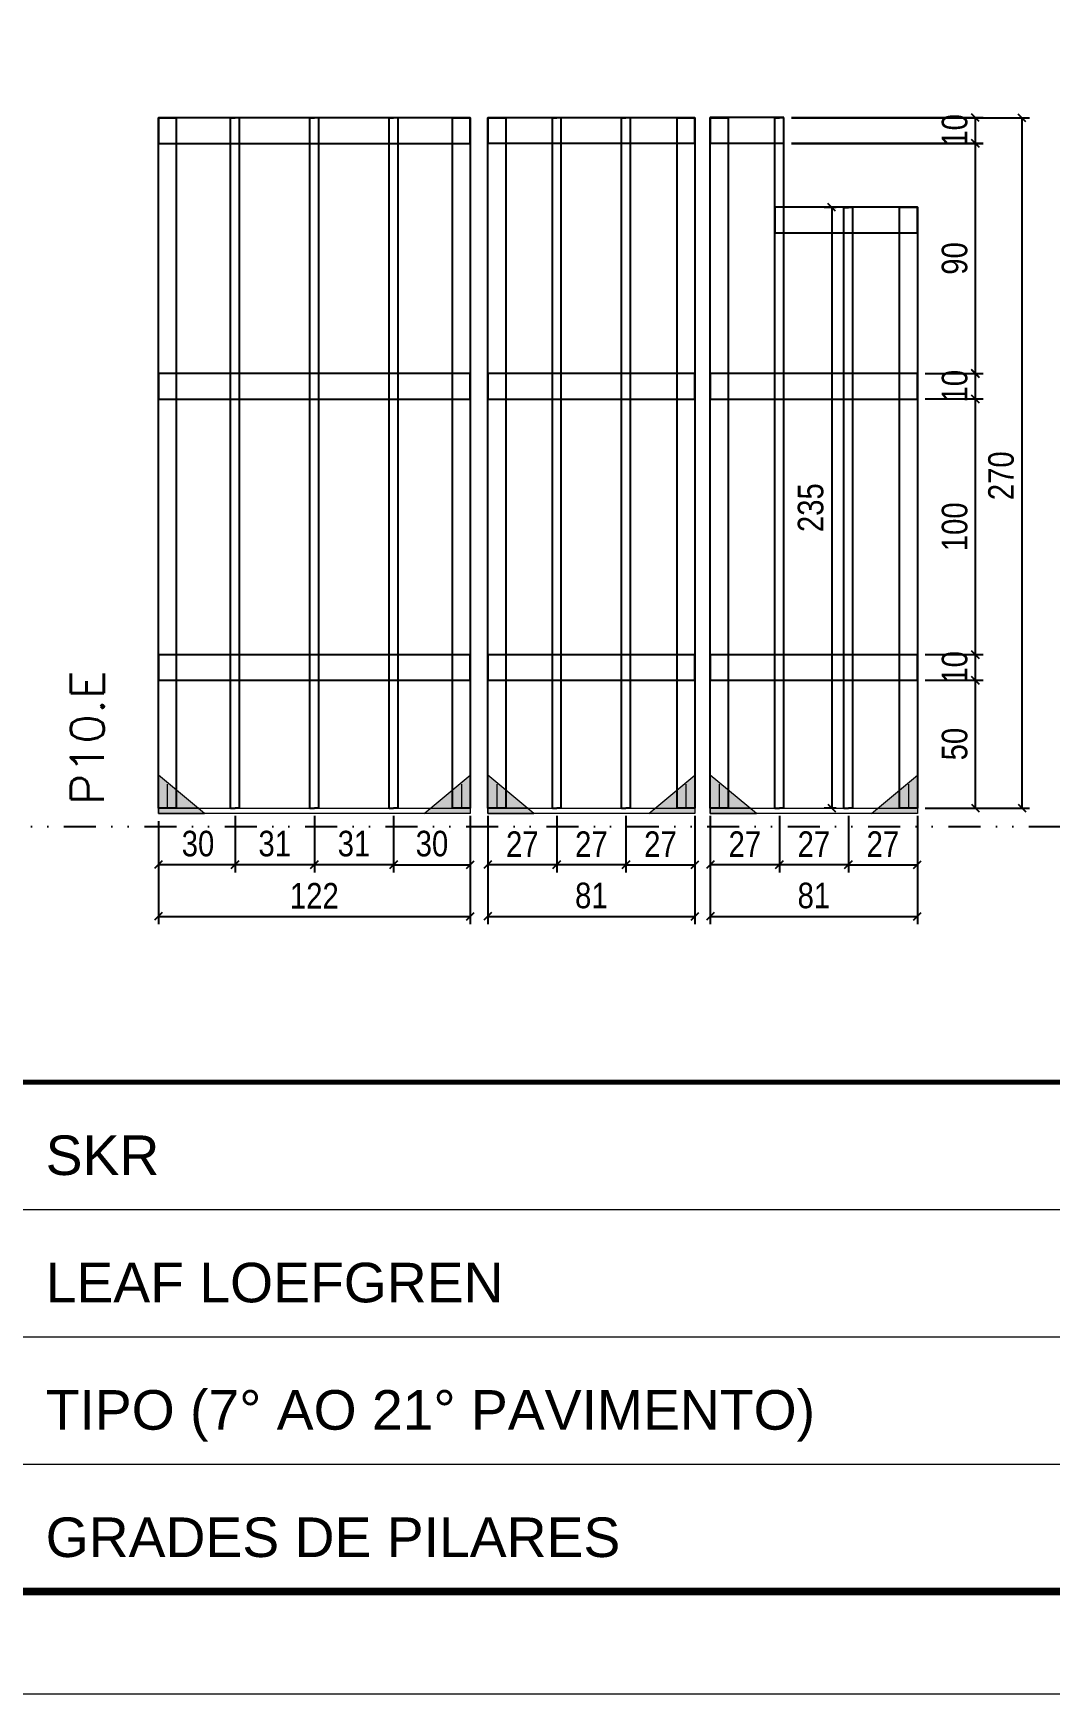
# Model space of a CAD drawing. Extents: x 14400 to 27878, y -21631 to 6985.
# Drawn here: x 15107 to 15505, y 3638 to 4287 of the extents above; entities that cross this region are included whole.
import ezdxf

# ---------------------------------------------------------------- set-up
doc = ezdxf.new("R2010")
doc.units = 0
for name, pattern in [('CONTINUO', [0]), ('DASHED', [0.75, 0.5, -0.25]), ('DIVIDE2', [0.625, 0.25, -0.125, 0, -0.125, 0, -0.125]), ('HIDDEN', [0.375, 0.25, -0.125])]:
    doc.linetypes.add(name, pattern=pattern)
for name, color, linetype in [('COTA', 241, 'Continuous'), ('Nível', 160, 'Continuous'), ('SARR_2.2x10', 60, 'Continuous'), ('SARR_3.5x7', 81, 'Continuous'), ('SARR_7x7', 40, 'Continuous')]:
    doc.layers.add(name, color=color, linetype=linetype)
for name, color, linetype, lineweight in [('Folhas', 255, 'Continuous', 9), ('Madeira', 126, 'Continuous', 18), ('Sarr 2.2x7', 40, 'Continuous', 9), ('SARRAFO DE PRESSAO', 251, 'DASHED', 9), ('Texto Seção', 7, 'Continuous', 15)]:
    doc.layers.add(name, color=color, linetype=linetype, lineweight=lineweight)
doc.styles.add('ARIAL', font='arial.ttf')
doc.styles.add('COTA TECNICA', font='techl___.ttf', dxfattribs={"height": 10})
doc.styles.add('REGUA-120', font='ROMANS.shx', dxfattribs={"height": 15})
doc.dimstyles.new('PAINEL', dxfattribs={"dimtxt": 10, "dimasz": 3, "dimexe": 3, "dimexo": 3, "dimgap": 3, "dimtad": 1, "dimdec": 1, "dimzin": 12, "dimdsep": 46, "dimtxsty": 'COTA TECNICA', "dimblk1": 'OBLIQUE', "dimblk2": 'OBLIQUE', "dimsah": 1, "dimcen": 0.9, "dimclrd": 4, "dimclre": 4, "dimclrt": 240, "dimadec": 1, "dimazin": 3, "dimtfac": 1, "dimtdec": 1, "dimtmove": 0, "dimatfit": 3, "dimfxl": 1, "dimtolj": 1, "dimtzin": 12, "dimarcsym": 0})

# ---------------------------------------------------------------- blocks, each defined once
blk = doc.blocks.new('9999999999')
at = {"color": 30, "linetype": 'CONTINUO'}
for p, q in [((98564.56, 34379.64), (99583.98, 34379.64)), ((98564.56, 34329.83), (99487.98, 34329.83)), ((98564.56, 34280.02), (99487.98, 34280.02))]:
    blk.add_line(p, q, dxfattribs=at)
at = {"color": 30, "linetype": 'CONTINUO', "const_width": 2}
blk.add_lwpolyline([(99583.98, 34230.21), (99583.98, 34414.45, 0.414214), (99568.98, 34429.45), (98228.98, 34429.45, 0.414214), (98213.98, 34414.45), (98213.98, 34245.21, 0.414214), (98228.98, 34230.21), (99583.98, 34230.21)], format="xyb", dxfattribs=at)
at = {"layer": 'Folhas'}
blk.add_lwpolyline([(98138.98, 34190.21), (99623.98, 34190.21), (99623.98, 35240.21), (98138.98, 35240.21)], close=True, dxfattribs=at)
at = {"layer": 'Folhas', "color": 30, "const_width": 3}
blk.add_lwpolyline([(98213.98, 34230.21), (99583.98, 34230.21), (99583.98, 35200.21), (98213.98, 35200.21)], close=True, dxfattribs=at)
at = {"color": 7, "linetype": 'Continuous', "ltscale": 5, "style": 'ARIAL'}
for s, height, p in [('SKR', 15.483, (98837.68, 34393.13)), ('LEAF LOEFGREN', 15.4829, (98837.68, 34343.32)), ('TIPO (7° AO 21° PAVIMENTO)', 15.4829, (98837.68, 34293.51)), ('GRADES DE PILARES', 15.4829, (98837.68, 34243.7))]:
    blk.add_text(s, height=height, dxfattribs=at).set_placement(p)
blk = doc.blocks.new('_Oblique')
at = {"color": 0, "linetype": 'ByBlock', "lineweight": -2}
blk.add_line((-0.5, -0.5), (0.5, 0.5), dxfattribs=at)
blk = doc.blocks.new('*D6009')
at = {"layer": 'COTA', "color": 4, "lineweight": -2, "transparency": 16777216}
for p, q in [((15156.25, 3965.86), (15156.25, 3938.68)), ((15278.25, 3965.86), (15278.25, 3938.68)), ((15156.25, 3941.68), (15278.25, 3941.68))]:
    blk.add_line(p, q, dxfattribs=at)
at = {"layer": 'Defpoints', "color": 0, "transparency": 16777216}
for p in [(15156.25, 3968.86), (15278.25, 3968.86), (15278.25, 3941.68)]:
    blk.add_point(p, dxfattribs=at)
at = {"layer": 'COTA', "color": 4, "lineweight": -2, "transparency": 16777216, "xscale": 3, "yscale": 3, "zscale": 3, "rotation": 180}
blk.add_blockref('_Oblique', (15156.25, 3941.68), dxfattribs=at)
at = {"layer": 'COTA', "color": 4, "lineweight": -2, "transparency": 16777216, "xscale": 3, "yscale": 3, "zscale": 3}
blk.add_blockref('_Oblique', (15278.25, 3941.68), dxfattribs=at)
at = {"layer": 'COTA', "color": 240, "transparency": 16777216, "insert": (15217.25, 3949.74), "char_height": 10, "attachment_point": 5, "style": 'COTA TECNICA'}
blk.add_mtext('\\A1;122', dxfattribs=at)
blk = doc.blocks.new('*D6010')
at = {"layer": 'COTA', "color": 4, "lineweight": -2, "transparency": 16777216}
for p, q in [((15248.25, 3981.06), (15248.25, 3958.86)), ((15278.25, 3981.06), (15278.25, 3958.86)), ((15248.25, 3961.86), (15278.25, 3961.86))]:
    blk.add_line(p, q, dxfattribs=at)
at = {"layer": 'Defpoints', "color": 0, "transparency": 16777216}
for p in [(15248.25, 3984.06), (15278.25, 3984.06), (15278.25, 3961.86)]:
    blk.add_point(p, dxfattribs=at)
at = {"layer": 'COTA', "color": 4, "lineweight": -2, "transparency": 16777216, "xscale": 3, "yscale": 3, "zscale": 3, "rotation": 180}
blk.add_blockref('_Oblique', (15248.25, 3961.86), dxfattribs=at)
at = {"layer": 'COTA', "color": 4, "lineweight": -2, "transparency": 16777216, "xscale": 3, "yscale": 3, "zscale": 3}
blk.add_blockref('_Oblique', (15278.25, 3961.86), dxfattribs=at)
at = {"layer": 'COTA', "color": 240, "transparency": 16777216, "insert": (15263.25, 3970.08), "char_height": 10, "attachment_point": 5, "style": 'COTA TECNICA'}
blk.add_mtext('\\A1;30', dxfattribs=at)
blk = doc.blocks.new('*D6011')
at = {"layer": 'COTA', "color": 4, "lineweight": -2, "transparency": 16777216}
for p, q in [((15156.25, 3978.86), (15156.25, 3958.86)), ((15186.25, 3981.06), (15186.25, 3958.86)), ((15186.25, 3961.86), (15156.25, 3961.86))]:
    blk.add_line(p, q, dxfattribs=at)
at = {"layer": 'Defpoints', "color": 0, "transparency": 16777216}
for p in [(15156.25, 3981.86), (15186.25, 3984.06), (15156.25, 3961.86)]:
    blk.add_point(p, dxfattribs=at)
at = {"layer": 'COTA', "color": 4, "lineweight": -2, "transparency": 16777216, "xscale": 3, "yscale": 3, "zscale": 3, "rotation": 180}
blk.add_blockref('_Oblique', (15156.25, 3961.86), dxfattribs=at)
at = {"layer": 'COTA', "color": 4, "lineweight": -2, "transparency": 16777216, "xscale": 3, "yscale": 3, "zscale": 3}
blk.add_blockref('_Oblique', (15186.25, 3961.86), dxfattribs=at)
at = {"layer": 'COTA', "color": 240, "transparency": 16777216, "insert": (15171.75, 3970.08), "char_height": 10, "attachment_point": 5, "style": 'COTA TECNICA'}
blk.add_mtext('\\A1;30', dxfattribs=at)
blk = doc.blocks.new('*D6012')
at = {"layer": 'COTA', "color": 4, "lineweight": -2, "transparency": 16777216}
for p, q in [((15217.25, 3981.06), (15217.25, 3958.86)), ((15248.25, 3981.06), (15248.25, 3958.86)), ((15248.25, 3961.86), (15217.25, 3961.86))]:
    blk.add_line(p, q, dxfattribs=at)
at = {"layer": 'Defpoints', "color": 0, "transparency": 16777216}
for p in [(15217.25, 3984.06), (15248.25, 3984.06), (15217.25, 3961.86)]:
    blk.add_point(p, dxfattribs=at)
at = {"layer": 'COTA', "color": 4, "lineweight": -2, "transparency": 16777216, "xscale": 3, "yscale": 3, "zscale": 3, "rotation": 180}
blk.add_blockref('_Oblique', (15217.25, 3961.86), dxfattribs=at)
at = {"layer": 'COTA', "color": 4, "lineweight": -2, "transparency": 16777216, "xscale": 3, "yscale": 3, "zscale": 3}
blk.add_blockref('_Oblique', (15248.25, 3961.86), dxfattribs=at)
at = {"layer": 'COTA', "color": 240, "transparency": 16777216, "insert": (15232.75, 3970.08), "char_height": 10, "attachment_point": 5, "style": 'COTA TECNICA'}
blk.add_mtext('\\A1;31', dxfattribs=at)
blk = doc.blocks.new('*D6013')
at = {"layer": 'COTA', "color": 4, "lineweight": -2, "transparency": 16777216}
for p, q in [((15186.25, 3981.06), (15186.25, 3958.86)), ((15217.25, 3981.06), (15217.25, 3958.86)), ((15217.25, 3961.86), (15186.25, 3961.86))]:
    blk.add_line(p, q, dxfattribs=at)
at = {"layer": 'Defpoints', "color": 0, "transparency": 16777216}
for p in [(15186.25, 3984.06), (15217.25, 3984.06), (15186.25, 3961.86)]:
    blk.add_point(p, dxfattribs=at)
at = {"layer": 'COTA', "color": 4, "lineweight": -2, "transparency": 16777216, "xscale": 3, "yscale": 3, "zscale": 3, "rotation": 180}
blk.add_blockref('_Oblique', (15186.25, 3961.86), dxfattribs=at)
at = {"layer": 'COTA', "color": 4, "lineweight": -2, "transparency": 16777216, "xscale": 3, "yscale": 3, "zscale": 3}
blk.add_blockref('_Oblique', (15217.25, 3961.86), dxfattribs=at)
at = {"layer": 'COTA', "color": 240, "transparency": 16777216, "insert": (15201.75, 3970.08), "char_height": 10, "attachment_point": 5, "style": 'COTA TECNICA'}
blk.add_mtext('\\A1;31', dxfattribs=at)
blk = doc.blocks.new('*D6014')
at = {"layer": 'COTA', "color": 4, "lineweight": -2, "transparency": 16777216}
for p, q in [((15372.12, 3965.86), (15372.12, 3938.68)), ((15453.12, 3965.86), (15453.12, 3938.68)), ((15372.12, 3941.68), (15453.12, 3941.68))]:
    blk.add_line(p, q, dxfattribs=at)
at = {"layer": 'Defpoints', "color": 0, "transparency": 16777216}
for p in [(15372.12, 3968.86), (15453.12, 3968.86), (15453.12, 3941.68)]:
    blk.add_point(p, dxfattribs=at)
at = {"layer": 'COTA', "color": 4, "lineweight": -2, "transparency": 16777216, "xscale": 3, "yscale": 3, "zscale": 3, "rotation": 180}
blk.add_blockref('_Oblique', (15372.12, 3941.68), dxfattribs=at)
at = {"layer": 'COTA', "color": 4, "lineweight": -2, "transparency": 16777216, "xscale": 3, "yscale": 3, "zscale": 3}
blk.add_blockref('_Oblique', (15453.12, 3941.68), dxfattribs=at)
at = {"layer": 'COTA', "color": 240, "transparency": 16777216, "insert": (15412.62, 3949.78), "char_height": 10, "attachment_point": 5, "style": 'COTA TECNICA'}
blk.add_mtext('\\A1;81', dxfattribs=at)
blk = doc.blocks.new('*D6022')
at = {"layer": 'COTA', "color": 4, "lineweight": -2, "transparency": 16777216}
for p, q in [((15426.12, 3981.06), (15426.12, 3958.86)), ((15453.12, 3981.06), (15453.12, 3958.86)), ((15426.12, 3961.86), (15453.12, 3961.86))]:
    blk.add_line(p, q, dxfattribs=at)
at = {"layer": 'Defpoints', "color": 0, "transparency": 16777216}
for p in [(15426.12, 3984.06), (15453.12, 3984.06), (15453.12, 3961.86)]:
    blk.add_point(p, dxfattribs=at)
at = {"layer": 'COTA', "color": 4, "lineweight": -2, "transparency": 16777216, "xscale": 3, "yscale": 3, "zscale": 3, "rotation": 180}
blk.add_blockref('_Oblique', (15426.12, 3961.86), dxfattribs=at)
at = {"layer": 'COTA', "color": 4, "lineweight": -2, "transparency": 16777216, "xscale": 3, "yscale": 3, "zscale": 3}
blk.add_blockref('_Oblique', (15453.12, 3961.86), dxfattribs=at)
at = {"layer": 'COTA', "color": 240, "transparency": 16777216, "insert": (15439.62, 3969.93), "char_height": 10, "attachment_point": 5, "style": 'COTA TECNICA'}
blk.add_mtext('\\A1;27', dxfattribs=at)
blk = doc.blocks.new('*D6023')
at = {"layer": 'COTA', "color": 4, "lineweight": -2, "transparency": 16777216}
for p, q in [((15372.12, 3981.06), (15372.12, 3958.86)), ((15399.12, 3981.06), (15399.12, 3958.86)), ((15399.12, 3961.86), (15372.12, 3961.86))]:
    blk.add_line(p, q, dxfattribs=at)
at = {"layer": 'Defpoints', "color": 0, "transparency": 16777216}
for p in [(15372.12, 3984.06), (15399.12, 3984.06), (15372.12, 3961.86)]:
    blk.add_point(p, dxfattribs=at)
at = {"layer": 'COTA', "color": 4, "lineweight": -2, "transparency": 16777216, "xscale": 3, "yscale": 3, "zscale": 3, "rotation": 180}
blk.add_blockref('_Oblique', (15372.12, 3961.86), dxfattribs=at)
at = {"layer": 'COTA', "color": 4, "lineweight": -2, "transparency": 16777216, "xscale": 3, "yscale": 3, "zscale": 3}
blk.add_blockref('_Oblique', (15399.12, 3961.86), dxfattribs=at)
at = {"layer": 'COTA', "color": 240, "transparency": 16777216, "insert": (15385.62, 3969.93), "char_height": 10, "attachment_point": 5, "style": 'COTA TECNICA'}
blk.add_mtext('\\A1;27', dxfattribs=at)
blk = doc.blocks.new('*D6026')
at = {"layer": 'COTA', "color": 4, "lineweight": -2, "transparency": 16777216}
for p, q in [((15285.09, 3965.86), (15285.09, 3938.68)), ((15366.09, 3965.86), (15366.09, 3938.68)), ((15285.09, 3941.68), (15366.09, 3941.68))]:
    blk.add_line(p, q, dxfattribs=at)
at = {"layer": 'Defpoints', "color": 0, "transparency": 16777216}
for p in [(15285.09, 3968.86), (15366.09, 3968.86), (15366.09, 3941.68)]:
    blk.add_point(p, dxfattribs=at)
at = {"layer": 'COTA', "color": 4, "lineweight": -2, "transparency": 16777216, "xscale": 3, "yscale": 3, "zscale": 3, "rotation": 180}
blk.add_blockref('_Oblique', (15285.09, 3941.68), dxfattribs=at)
at = {"layer": 'COTA', "color": 4, "lineweight": -2, "transparency": 16777216, "xscale": 3, "yscale": 3, "zscale": 3}
blk.add_blockref('_Oblique', (15366.09, 3941.68), dxfattribs=at)
at = {"layer": 'COTA', "color": 240, "transparency": 16777216, "insert": (15325.59, 3949.78), "char_height": 10, "attachment_point": 5, "style": 'COTA TECNICA'}
blk.add_mtext('\\A1;81', dxfattribs=at)
blk = doc.blocks.new('*D6024')
at = {"layer": 'COTA', "color": 4, "lineweight": -2, "transparency": 16777216}
for p, q in [((15339.09, 3981.06), (15339.09, 3958.86)), ((15366.09, 3981.06), (15366.09, 3958.86)), ((15339.09, 3961.86), (15366.09, 3961.86))]:
    blk.add_line(p, q, dxfattribs=at)
at = {"layer": 'Defpoints', "color": 0, "transparency": 16777216}
for p in [(15339.09, 3984.06), (15366.09, 3984.06), (15366.09, 3961.86)]:
    blk.add_point(p, dxfattribs=at)
at = {"layer": 'COTA', "color": 4, "lineweight": -2, "transparency": 16777216, "xscale": 3, "yscale": 3, "zscale": 3, "rotation": 180}
blk.add_blockref('_Oblique', (15339.09, 3961.86), dxfattribs=at)
at = {"layer": 'COTA', "color": 4, "lineweight": -2, "transparency": 16777216, "xscale": 3, "yscale": 3, "zscale": 3}
blk.add_blockref('_Oblique', (15366.09, 3961.86), dxfattribs=at)
at = {"layer": 'COTA', "color": 240, "transparency": 16777216, "insert": (15352.59, 3969.93), "char_height": 10, "attachment_point": 5, "style": 'COTA TECNICA'}
blk.add_mtext('\\A1;27', dxfattribs=at)
blk = doc.blocks.new('*D6025')
at = {"layer": 'COTA', "color": 4, "lineweight": -2, "transparency": 16777216}
for p, q in [((15285.09, 3981.06), (15285.09, 3958.86)), ((15312.09, 3981.06), (15312.09, 3958.86)), ((15312.09, 3961.86), (15285.09, 3961.86))]:
    blk.add_line(p, q, dxfattribs=at)
at = {"layer": 'Defpoints', "color": 0, "transparency": 16777216}
for p in [(15285.09, 3984.06), (15312.09, 3984.06), (15285.09, 3961.86)]:
    blk.add_point(p, dxfattribs=at)
at = {"layer": 'COTA', "color": 4, "lineweight": -2, "transparency": 16777216, "xscale": 3, "yscale": 3, "zscale": 3, "rotation": 180}
blk.add_blockref('_Oblique', (15285.09, 3961.86), dxfattribs=at)
at = {"layer": 'COTA', "color": 4, "lineweight": -2, "transparency": 16777216, "xscale": 3, "yscale": 3, "zscale": 3}
blk.add_blockref('_Oblique', (15312.09, 3961.86), dxfattribs=at)
at = {"layer": 'COTA', "color": 240, "transparency": 16777216, "insert": (15298.59, 3969.93), "char_height": 10, "attachment_point": 5, "style": 'COTA TECNICA'}
blk.add_mtext('\\A1;27', dxfattribs=at)
blk = doc.blocks.new('*D6027')
at = {"layer": 'COTA', "color": 4, "lineweight": -2, "transparency": 16777216}
for p, q in [((15312.09, 3981.06), (15312.09, 3958.86)), ((15339.09, 3981.06), (15339.09, 3958.86)), ((15339.09, 3961.86), (15312.09, 3961.86))]:
    blk.add_line(p, q, dxfattribs=at)
at = {"layer": 'Defpoints', "color": 0, "transparency": 16777216}
for p in [(15312.09, 3984.06), (15339.09, 3984.06), (15312.09, 3961.86)]:
    blk.add_point(p, dxfattribs=at)
at = {"layer": 'COTA', "color": 4, "lineweight": -2, "transparency": 16777216, "xscale": 3, "yscale": 3, "zscale": 3, "rotation": 180}
blk.add_blockref('_Oblique', (15312.09, 3961.86), dxfattribs=at)
at = {"layer": 'COTA', "color": 4, "lineweight": -2, "transparency": 16777216, "xscale": 3, "yscale": 3, "zscale": 3}
blk.add_blockref('_Oblique', (15339.09, 3961.86), dxfattribs=at)
at = {"layer": 'COTA', "color": 240, "transparency": 16777216, "insert": (15325.59, 3969.93), "char_height": 10, "attachment_point": 5, "style": 'COTA TECNICA'}
blk.add_mtext('\\A1;27', dxfattribs=at)
blk = doc.blocks.new('*D6028')
at = {"layer": 'COTA', "color": 4, "lineweight": -2, "transparency": 16777216}
for p, q in [((15399.12, 3981.06), (15399.12, 3958.86)), ((15426.12, 3981.06), (15426.12, 3958.86)), ((15426.12, 3961.86), (15399.12, 3961.86))]:
    blk.add_line(p, q, dxfattribs=at)
at = {"layer": 'Defpoints', "color": 0, "transparency": 16777216}
for p in [(15399.12, 3984.06), (15426.12, 3984.06), (15399.12, 3961.86)]:
    blk.add_point(p, dxfattribs=at)
at = {"layer": 'COTA', "color": 4, "lineweight": -2, "transparency": 16777216, "xscale": 3, "yscale": 3, "zscale": 3, "rotation": 180}
blk.add_blockref('_Oblique', (15399.12, 3961.86), dxfattribs=at)
at = {"layer": 'COTA', "color": 4, "lineweight": -2, "transparency": 16777216, "xscale": 3, "yscale": 3, "zscale": 3}
blk.add_blockref('_Oblique', (15426.12, 3961.86), dxfattribs=at)
at = {"layer": 'COTA', "color": 240, "transparency": 16777216, "insert": (15412.62, 3969.93), "char_height": 10, "attachment_point": 5, "style": 'COTA TECNICA'}
blk.add_mtext('\\A1;27', dxfattribs=at)
blk = doc.blocks.new('*D6046')
at = {"layer": 'COTA', "color": 4, "lineweight": -2, "transparency": 16777216}
for p, q in [((15456.12, 4034.06), (15478.82, 4034.06)), ((15475.82, 3984.06), (15475.82, 4034.06)), ((15456.12, 3984.06), (15478.82, 3984.06))]:
    blk.add_line(p, q, dxfattribs=at)
at = {"layer": 'Defpoints', "color": 0, "transparency": 16777216}
for p in [(15453.12, 4034.06), (15475.82, 4034.06), (15453.12, 3984.06)]:
    blk.add_point(p, dxfattribs=at)
at = {"layer": 'COTA', "color": 4, "lineweight": -2, "transparency": 16777216, "xscale": 3, "yscale": 3, "zscale": 3}
for p, rotation in [((15475.82, 4034.06), 90), ((15475.82, 3984.06), 270)]:
    blk.add_blockref('_Oblique', p, dxfattribs=dict(at, rotation=rotation))
at = {"layer": 'COTA', "color": 240, "transparency": 16777216, "insert": (15467.71, 4009.06), "char_height": 10, "attachment_point": 5, "rotation": 90, "style": 'COTA TECNICA'}
blk.add_mtext('\\A1;50', dxfattribs=at)
blk = doc.blocks.new('*D6047')
at = {"layer": 'COTA', "color": 4, "lineweight": -2, "transparency": 16777216}
for p, q in [((15456.12, 4044.06), (15478.82, 4044.06)), ((15475.82, 4034.06), (15475.82, 4044.06)), ((15456.12, 4034.06), (15478.82, 4034.06))]:
    blk.add_line(p, q, dxfattribs=at)
at = {"layer": 'Defpoints', "color": 0, "transparency": 16777216}
for p in [(15453.12, 4044.06), (15475.82, 4044.06), (15453.12, 4034.06)]:
    blk.add_point(p, dxfattribs=at)
at = {"layer": 'COTA', "color": 4, "lineweight": -2, "transparency": 16777216, "xscale": 3, "yscale": 3, "zscale": 3}
for p, rotation in [((15475.82, 4044.06), 90), ((15475.82, 4034.06), 270)]:
    blk.add_blockref('_Oblique', p, dxfattribs=dict(at, rotation=rotation))
at = {"layer": 'COTA', "color": 240, "transparency": 16777216, "insert": (15467.71, 4039.06), "char_height": 10, "attachment_point": 5, "rotation": 90, "style": 'COTA TECNICA'}
blk.add_mtext('\\A1;10', dxfattribs=at)
blk = doc.blocks.new('*D6048')
at = {"layer": 'COTA', "color": 4, "lineweight": -2, "transparency": 16777216}
for p, q in [((15456.12, 4144.06), (15478.82, 4144.06)), ((15475.82, 4044.06), (15475.82, 4144.06)), ((15456.12, 4044.06), (15478.82, 4044.06))]:
    blk.add_line(p, q, dxfattribs=at)
at = {"layer": 'Defpoints', "color": 0, "transparency": 16777216}
for p in [(15453.12, 4144.06), (15475.82, 4144.06), (15453.12, 4044.06)]:
    blk.add_point(p, dxfattribs=at)
at = {"layer": 'COTA', "color": 4, "lineweight": -2, "transparency": 16777216, "xscale": 3, "yscale": 3, "zscale": 3}
for p, rotation in [((15475.82, 4144.06), 90), ((15475.82, 4044.06), 270)]:
    blk.add_blockref('_Oblique', p, dxfattribs=dict(at, rotation=rotation))
at = {"layer": 'COTA', "color": 240, "transparency": 16777216, "insert": (15467.71, 4094.06), "char_height": 10, "attachment_point": 5, "rotation": 90, "style": 'COTA TECNICA'}
blk.add_mtext('\\A1;100', dxfattribs=at)
blk = doc.blocks.new('*D6049')
at = {"layer": 'COTA', "color": 4, "lineweight": -2, "transparency": 16777216}
for p, q in [((15456.12, 4154.06), (15478.82, 4154.06)), ((15475.82, 4144.06), (15475.82, 4154.06)), ((15456.12, 4144.06), (15478.82, 4144.06))]:
    blk.add_line(p, q, dxfattribs=at)
at = {"layer": 'Defpoints', "color": 0, "transparency": 16777216}
for p in [(15453.12, 4154.06), (15475.82, 4154.06), (15453.12, 4144.06)]:
    blk.add_point(p, dxfattribs=at)
at = {"layer": 'COTA', "color": 4, "lineweight": -2, "transparency": 16777216, "xscale": 3, "yscale": 3, "zscale": 3}
for p, rotation in [((15475.82, 4154.06), 90), ((15475.82, 4144.06), 270)]:
    blk.add_blockref('_Oblique', p, dxfattribs=dict(at, rotation=rotation))
at = {"layer": 'COTA', "color": 240, "transparency": 16777216, "insert": (15467.71, 4149.06), "char_height": 10, "attachment_point": 5, "rotation": 90, "style": 'COTA TECNICA'}
blk.add_mtext('\\A1;10', dxfattribs=at)
blk = doc.blocks.new('*D6050')
at = {"layer": 'COTA', "color": 4, "lineweight": -2, "transparency": 16777216}
for p, q in [((15403.87, 4254.02), (15496.97, 4254.02)), ((15493.97, 4254.02), (15493.97, 3984.06)), ((15456.12, 3984.06), (15496.97, 3984.06))]:
    blk.add_line(p, q, dxfattribs=at)
at = {"layer": 'Defpoints', "color": 0, "transparency": 16777216}
for p in [(15400.87, 4254.02), (15453.12, 3984.06), (15493.97, 3984.06)]:
    blk.add_point(p, dxfattribs=at)
at = {"layer": 'COTA', "color": 4, "lineweight": -2, "transparency": 16777216, "xscale": 3, "yscale": 3, "zscale": 3}
for p, rotation in [((15493.97, 4254.02), 90), ((15493.97, 3984.06), 270)]:
    blk.add_blockref('_Oblique', p, dxfattribs=dict(at, rotation=rotation))
at = {"layer": 'COTA', "color": 240, "transparency": 16777216, "insert": (15485.87, 4114.02), "char_height": 10, "attachment_point": 5, "rotation": 90, "style": 'COTA TECNICA'}
blk.add_mtext('\\A1;270', dxfattribs=at)
blk = doc.blocks.new('*D6051')
at = {"layer": 'COTA', "color": 4, "lineweight": -2, "transparency": 16777216}
for p, q in [((15403.87, 4244.02), (15478.82, 4244.02)), ((15475.82, 4154.02), (15475.82, 4244.02)), ((15456.12, 4154.02), (15478.82, 4154.02))]:
    blk.add_line(p, q, dxfattribs=at)
at = {"layer": 'Defpoints', "color": 0, "transparency": 16777216}
for p in [(15400.87, 4244.02), (15475.82, 4244.02), (15453.12, 4154.02)]:
    blk.add_point(p, dxfattribs=at)
at = {"layer": 'COTA', "color": 4, "lineweight": -2, "transparency": 16777216, "xscale": 3, "yscale": 3, "zscale": 3}
for p, rotation in [((15475.82, 4244.02), 90), ((15475.82, 4154.02), 270)]:
    blk.add_blockref('_Oblique', p, dxfattribs=dict(at, rotation=rotation))
at = {"layer": 'COTA', "color": 240, "transparency": 16777216, "insert": (15467.69, 4199.02), "char_height": 10, "attachment_point": 5, "rotation": 90, "style": 'COTA TECNICA'}
blk.add_mtext('\\A1;90', dxfattribs=at)
blk = doc.blocks.new('*D6052')
at = {"layer": 'COTA', "color": 4, "lineweight": -2, "transparency": 16777216}
for p, q in [((15403.87, 4254.12), (15478.82, 4254.12)), ((15475.82, 4244.12), (15475.82, 4254.12)), ((15403.87, 4244.12), (15478.82, 4244.12))]:
    blk.add_line(p, q, dxfattribs=at)
at = {"layer": 'Defpoints', "color": 0, "transparency": 16777216}
for p in [(15400.87, 4254.12), (15475.82, 4254.12), (15400.87, 4244.12)]:
    blk.add_point(p, dxfattribs=at)
at = {"layer": 'COTA', "color": 4, "lineweight": -2, "transparency": 16777216, "xscale": 3, "yscale": 3, "zscale": 3}
for p, rotation in [((15475.82, 4254.12), 90), ((15475.82, 4244.12), 270)]:
    blk.add_blockref('_Oblique', p, dxfattribs=dict(at, rotation=rotation))
at = {"layer": 'COTA', "color": 240, "transparency": 16777216, "insert": (15467.71, 4249.12), "char_height": 10, "attachment_point": 5, "rotation": 90, "style": 'COTA TECNICA'}
blk.add_mtext('\\A1;10', dxfattribs=at)
blk = doc.blocks.new('*D6053')
at = {"layer": 'COTA', "color": 4, "lineweight": -2, "transparency": 16777216}
for p, q in [((15421.37, 4219.02), (15416.61, 4219.02)), ((15419.61, 4219.02), (15419.61, 3984.06)), ((15421.37, 3984.06), (15416.61, 3984.06))]:
    blk.add_line(p, q, dxfattribs=at)
at = {"layer": 'Defpoints', "color": 0, "transparency": 16777216}
for p in [(15424.37, 4219.02), (15419.61, 3984.06), (15424.37, 3984.06)]:
    blk.add_point(p, dxfattribs=at)
at = {"layer": 'COTA', "color": 4, "lineweight": -2, "transparency": 16777216, "xscale": 3, "yscale": 3, "zscale": 3}
for p, rotation in [((15419.61, 4219.02), 90), ((15419.61, 3984.06), 270)]:
    blk.add_blockref('_Oblique', p, dxfattribs=dict(at, rotation=rotation))
at = {"layer": 'COTA', "color": 240, "transparency": 16777216, "insert": (15411.39, 4101.54), "char_height": 10, "attachment_point": 5, "rotation": 90, "style": 'COTA TECNICA'}
blk.add_mtext('\\A1;235', dxfattribs=at)

msp = doc.modelspace()

# ---------------------------------------------------------------- hatches: boundary and pattern name
at = {"layer": 'Madeira'}
h = msp.add_hatch(color=252, dxfattribs=at)
h.dxf.hatch_style = 2
h.paths.add_polyline_path([(15156.25, 3996.86), (15156.25, 3981.86), (15174.25, 3981.86)])
h = msp.add_hatch(color=252, dxfattribs=at)
h.dxf.hatch_style = 2
h.paths.add_polyline_path([(15278.25, 3996.86), (15278.25, 3981.86), (15260.25, 3981.86)])
h = msp.add_hatch(color=252, dxfattribs=at)
h.dxf.hatch_style = 2
h.paths.add_polyline_path([(15285.09, 3996.86), (15285.09, 3981.86), (15303.09, 3981.86)])
h = msp.add_hatch(color=252, dxfattribs=at)
h.dxf.hatch_style = 2
h.paths.add_polyline_path([(15366.09, 3996.86), (15366.09, 3981.86), (15348.09, 3981.86)])
h = msp.add_hatch(color=252, dxfattribs=at)
h.dxf.hatch_style = 2
h.paths.add_polyline_path([(15372.12, 3996.86), (15372.12, 3981.86), (15390.12, 3981.86)])
h = msp.add_hatch(color=252, dxfattribs=at)
h.dxf.hatch_style = 2
h.paths.add_polyline_path([(15453.12, 3996.86), (15453.12, 3981.86), (15435.12, 3981.86)])

# ---------------------------------------------------------------- linework, layer by layer
at = {"layer": 'Madeira', "color": 1, "linetype": 'HIDDEN'}
for p, q in [((15159.75, 3993.36), (15159.75, 3984.06)), ((15159.75, 3993.36), (15159.75, 3984.06)), ((15271.25, 3989.86), (15271.25, 3984.06)), ((15274.75, 3993.36), (15274.75, 3984.06)), ((15274.75, 3993.36), (15274.75, 3984.06)), ((15288.59, 3993.36), (15288.59, 3984.06)), ((15288.59, 3993.36), (15288.59, 3984.06)), ((15359.09, 3989.86), (15359.09, 3984.06)), ((15362.59, 3993.36), (15362.59, 3984.06)), ((15362.59, 3993.36), (15362.59, 3984.06)), ((15375.62, 3993.36), (15375.62, 3984.06)), ((15375.62, 3993.36), (15375.62, 3984.06)), ((15446.12, 3989.86), (15446.12, 3984.06)), ((15449.62, 3993.36), (15449.62, 3984.06)), ((15449.62, 3993.36), (15449.62, 3984.06)), ((15166.08, 3984.06), (15156.25, 3984.06)), ((15166.08, 3984.06), (15156.25, 3984.06)), ((15172.05, 3984.06), (15156.25, 3984.06)), ((15262.45, 3984.06), (15278.25, 3984.06)), ((15268.42, 3984.06), (15278.25, 3984.06)), ((15268.42, 3984.06), (15278.25, 3984.06)), ((15294.92, 3984.06), (15285.09, 3984.06)), ((15294.92, 3984.06), (15285.09, 3984.06)), ((15300.89, 3984.06), (15285.09, 3984.06)), ((15350.29, 3984.06), (15366.09, 3984.06)), ((15356.25, 3984.06), (15366.09, 3984.06)), ((15356.25, 3984.06), (15366.09, 3984.06)), ((15381.95, 3984.06), (15372.12, 3984.06)), ((15381.95, 3984.06), (15372.12, 3984.06)), ((15387.92, 3984.06), (15372.12, 3984.06)), ((15437.32, 3984.06), (15453.12, 3984.06)), ((15443.29, 3984.06), (15453.12, 3984.06)), ((15443.29, 3984.06), (15453.12, 3984.06))]:
    msp.add_line(p, q, dxfattribs=at)
at = {"layer": 'Madeira'}
for p, q in [((15278.25, 3984.06), (15278.25, 3981.86)), ((15278.25, 3984.06), (15278.25, 3981.86)), ((15278.25, 3984.06), (15278.25, 3981.86)), ((15366.09, 3984.06), (15366.09, 3981.86)), ((15366.09, 3984.06), (15366.09, 3981.86)), ((15366.09, 3984.06), (15366.09, 3981.86)), ((15453.12, 3984.06), (15453.12, 3981.86)), ((15453.12, 3984.06), (15453.12, 3981.86)), ((15453.12, 3984.06), (15453.12, 3981.86))]:
    msp.add_line(p, q, dxfattribs=at)
at = {"layer": 'Madeira', "color": 0}
for points in [[(15156.25, 3996.86), (15156.25, 3981.86), (15174.25, 3981.86), (15156.25, 3996.86)], [(15278.25, 3996.86), (15278.25, 3981.86), (15260.25, 3981.86), (15278.25, 3996.86)], [(15285.09, 3996.86), (15285.09, 3981.86), (15303.09, 3981.86), (15285.09, 3996.86)], [(15366.09, 3996.86), (15366.09, 3981.86), (15348.09, 3981.86), (15366.09, 3996.86)], [(15372.12, 3996.86), (15372.12, 3981.86), (15390.12, 3981.86), (15372.12, 3996.86)], [(15453.12, 3996.86), (15453.12, 3981.86), (15435.12, 3981.86), (15453.12, 3996.86)]]:
    msp.add_lwpolyline(points, dxfattribs=at)
at = {"layer": 'Nível', "color": 4, "linetype": 'DIVIDE2', "ltscale": 50}
msp.add_line((14490.34, 3976.86), (15860.34, 3976.86), dxfattribs=at)
at = {"layer": 'Sarr 2.2x7'}
for points in [[(15156.25, 3984.06), (15278.25, 3984.06), (15278.25, 3981.86), (15156.25, 3981.86)], [(15285.09, 3984.06), (15366.09, 3984.06), (15366.09, 3981.86), (15285.09, 3981.86)], [(15372.12, 3984.06), (15453.12, 3984.06), (15453.12, 3981.86), (15372.12, 3981.86)]]:
    msp.add_lwpolyline(points, close=True, dxfattribs=at)
at = {"layer": 'SARR_2.2x10'}
for points in [[(15278.25, 4254.02), (15156.25, 4254.02), (15156.25, 4244.02), (15278.25, 4244.02)], [(15366.09, 4254.06), (15285.08, 4254.06), (15285.08, 4244.06), (15366.09, 4244.06)], [(15400.87, 4254.12), (15372.12, 4254.12), (15372.12, 4244.12), (15400.87, 4244.12)], [(15453.12, 4219.06), (15397.37, 4219.06), (15397.37, 4209.06), (15453.12, 4209.06)], [(15278.25, 4154.02), (15156.25, 4154.02), (15156.25, 4144.02), (15278.25, 4144.02)], [(15366.09, 4154.02), (15285.09, 4154.02), (15285.09, 4144.02), (15366.09, 4144.02)], [(15453.12, 4154.02), (15372.12, 4154.02), (15372.12, 4144.02), (15453.12, 4144.02)], [(15278.25, 4044.02), (15156.25, 4044.02), (15156.25, 4034.02), (15278.25, 4034.02)], [(15366.09, 4044.02), (15285.09, 4044.02), (15285.09, 4034.02), (15366.09, 4034.02)], [(15453.12, 4044.02), (15372.12, 4044.02), (15372.12, 4034.02), (15453.12, 4034.02)]]:
    msp.add_lwpolyline(points, close=True, dxfattribs=at)
at = {"layer": 'SARR_3.5x7'}
for p, q in [((15184.5, 3984.06), (15184.5, 4254.02)), ((15184.5, 4254.02), (15186.25, 4254.02)), ((15188, 4254.02), (15186.25, 4254.02)), ((15188, 3984.06), (15188, 4254.02)), ((15215.5, 3984.06), (15215.5, 4254.02)), ((15215.5, 4254.02), (15217.25, 4254.02)), ((15219, 4254.02), (15217.25, 4254.02)), ((15219, 3984.06), (15219, 4254.02)), ((15246.5, 3984.06), (15246.5, 4254.02)), ((15246.5, 4254.02), (15248.25, 4254.02)), ((15250, 4254.02), (15248.25, 4254.02)), ((15250, 3984.06), (15250, 4254.02)), ((15310.34, 3984.06), (15310.34, 4254.02)), ((15310.34, 4254.02), (15312.09, 4254.02)), ((15313.84, 4254.02), (15312.09, 4254.02)), ((15313.84, 3984.06), (15313.84, 4254.02)), ((15337.34, 3984.06), (15337.34, 4254.02)), ((15337.34, 4254.02), (15339.09, 4254.02)), ((15340.84, 4254.02), (15339.09, 4254.02)), ((15340.84, 3984.06), (15340.84, 4254.02)), ((15397.37, 3984.06), (15397.37, 4254.02)), ((15397.37, 4254.02), (15399.12, 4254.02)), ((15400.87, 4254.02), (15399.12, 4254.02)), ((15400.87, 3984.06), (15400.87, 4254.02)), ((15424.37, 3984.06), (15424.37, 4219.02)), ((15424.37, 4219.02), (15426.12, 4219.02)), ((15427.87, 4219.02), (15426.12, 4219.02)), ((15427.87, 3984.06), (15427.87, 4219.02)), ((15184.5, 3984.06), (15186.25, 3984.06)), ((15188, 3984.06), (15186.25, 3984.06)), ((15215.5, 3984.06), (15217.25, 3984.06)), ((15219, 3984.06), (15217.25, 3984.06)), ((15246.5, 3984.06), (15248.25, 3984.06)), ((15250, 3984.06), (15248.25, 3984.06)), ((15310.34, 3984.06), (15312.09, 3984.06)), ((15313.84, 3984.06), (15312.09, 3984.06)), ((15337.34, 3984.06), (15339.09, 3984.06)), ((15340.84, 3984.06), (15339.09, 3984.06)), ((15397.37, 3984.06), (15399.12, 3984.06)), ((15400.87, 3984.06), (15399.12, 3984.06)), ((15424.37, 3984.06), (15426.12, 3984.06)), ((15427.87, 3984.06), (15426.12, 3984.06))]:
    msp.add_line(p, q, dxfattribs=at)
at = {"layer": 'SARR_7x7'}
for points in [[(15163.25, 3984.06), (15156.25, 3984.06), (15156.25, 4254.02), (15163.25, 4254.02)], [(15278.25, 3984.06), (15271.25, 3984.06), (15271.25, 4254.02), (15278.25, 4254.02)], [(15292.09, 3984.06), (15285.09, 3984.06), (15285.09, 4254.02), (15292.09, 4254.02)], [(15366.09, 3984.06), (15359.09, 3984.06), (15359.09, 4254.06), (15366.09, 4254.06)], [(15379.12, 3984.06), (15372.12, 3984.06), (15372.12, 4254.02), (15379.12, 4254.02)], [(15453.12, 3984.06), (15446.12, 3984.06), (15446.12, 4219.06), (15453.12, 4219.06)]]:
    msp.add_lwpolyline(points, close=True, dxfattribs=at)

# ---------------------------------------------------------------- block references
at = {"layer": 'SARRAFO DE PRESSAO', "color": 6, "linetype": 'ByBlock'}
msp.add_blockref('9999999999', (-83725.51, -30552.63), dxfattribs=at)

# ---------------------------------------------------------------- texts
at = {"layer": 'Texto Seção', "style": 'REGUA-120', "width": 1.05}
msp.add_text('P10.E', height=13, rotation=90, dxfattribs=at).set_placement((15134.96, 3985.16))

# ---------------------------------------------------------------- dimensions: what is measured, and where the dimension line sits
at = {"layer": 'COTA'}
dim = msp.add_linear_dim(base=(15475.82, 4254.12), p1=(15400.87, 4244.12), p2=(15400.87, 4254.12), angle=90, dimstyle='PAINEL', dxfattribs=at)
dim.commit()
dim.dimension.update_dxf_attribs({"geometry": '*D6052', "text_midpoint": (15475.82, 4249.12), "dimtype": 160})
for base, p1, p2, angle, picture, middle in [((15493.97, 3984.06), (15400.87, 4254.02), (15453.12, 3984.06), 90, '*D6050', (15493.97, 4114.02)), ((15475.82, 4154.06), (15453.12, 4144.06), (15453.12, 4154.06), 90, '*D6049', (15475.82, 4149.06)), ((15475.82, 4044.06), (15453.12, 4034.06), (15453.12, 4044.06), 90, '*D6047', (15475.82, 4039.06)), ((15156.25, 3961.86), (15186.25, 3984.06), (15156.25, 3981.86), 180, '*D6011', (15171.75, 3961.86))]:
    dim = msp.add_linear_dim(base=base, p1=p1, p2=p2, angle=angle, dimstyle='PAINEL', override={"dimtmove": 1}, dxfattribs=at)
    dim.commit()
    dim.dimension.update_dxf_attribs({"geometry": picture, "text_midpoint": middle, "dimtype": 160})
for base, p1, p2, angle, picture, middle in [((15475.82, 4244.02), (15453.12, 4154.02), (15400.87, 4244.02), 90, '*D6051', (15467.69, 4199.02)), ((15419.61, 3984.06), (15424.37, 4219.02), (15424.37, 3984.06), 90, '*D6053', (15411.39, 4101.54)), ((15312.09, 3961.86), (15339.09, 3984.06), (15312.09, 3984.06), 180, '*D6027', (15325.59, 3969.93)), ((15399.12, 3961.86), (15426.12, 3984.06), (15399.12, 3984.06), 180, '*D6028', (15412.62, 3969.93))]:
    dim = msp.add_linear_dim(base=base, p1=p1, p2=p2, angle=angle, dimstyle='PAINEL', dxfattribs=at)
    dim.commit()
    dim.dimension.update_dxf_attribs({"geometry": picture, "text_midpoint": middle})
for base, p1, p2, angle, picture, middle in [((15475.82, 4144.06), (15453.12, 4044.06), (15453.12, 4144.06), 90, '*D6048', (15467.71, 4094.06)), ((15475.82, 4034.06), (15453.12, 3984.06), (15453.12, 4034.06), 90, '*D6046', (15467.71, 4009.06)), ((15186.25, 3961.86), (15217.25, 3984.06), (15186.25, 3984.06), 180, '*D6013', (15201.75, 3970.08)), ((15217.25, 3961.86), (15248.25, 3984.06), (15217.25, 3984.06), 180, '*D6012', (15232.75, 3970.08)), ((15285.09, 3961.86), (15312.09, 3984.06), (15285.09, 3984.06), 180, '*D6025', (15298.59, 3969.93)), ((15372.12, 3961.86), (15399.12, 3984.06), (15372.12, 3984.06), 180, '*D6023', (15385.62, 3969.93))]:
    dim = msp.add_linear_dim(base=base, p1=p1, p2=p2, angle=angle, dimstyle='PAINEL', override={"dimtmove": 1}, dxfattribs=at)
    dim.commit()
    dim.dimension.update_dxf_attribs({"geometry": picture, "text_midpoint": middle})
for base, p1, p2, picture, middle in [((15278.25, 3961.86), (15248.25, 3984.06), (15278.25, 3984.06), '*D6010', (15263.25, 3970.08)), ((15366.09, 3961.86), (15339.09, 3984.06), (15366.09, 3984.06), '*D6024', (15352.59, 3969.93)), ((15453.12, 3961.86), (15426.12, 3984.06), (15453.12, 3984.06), '*D6022', (15439.62, 3969.93)), ((15278.25, 3941.68), (15156.25, 3968.86), (15278.25, 3968.86), '*D6009', (15217.25, 3949.74)), ((15366.09, 3941.68), (15285.09, 3968.86), (15366.09, 3968.86), '*D6026', (15325.59, 3949.78)), ((15453.12, 3941.68), (15372.12, 3968.86), (15453.12, 3968.86), '*D6014', (15412.62, 3949.78))]:
    dim = msp.add_linear_dim(base=base, p1=p1, p2=p2, dimstyle='PAINEL', override={"dimtmove": 1}, dxfattribs=at)
    dim.commit()
    dim.dimension.update_dxf_attribs({"geometry": picture, "text_midpoint": middle})

doc.saveas('drawing.dxf')
